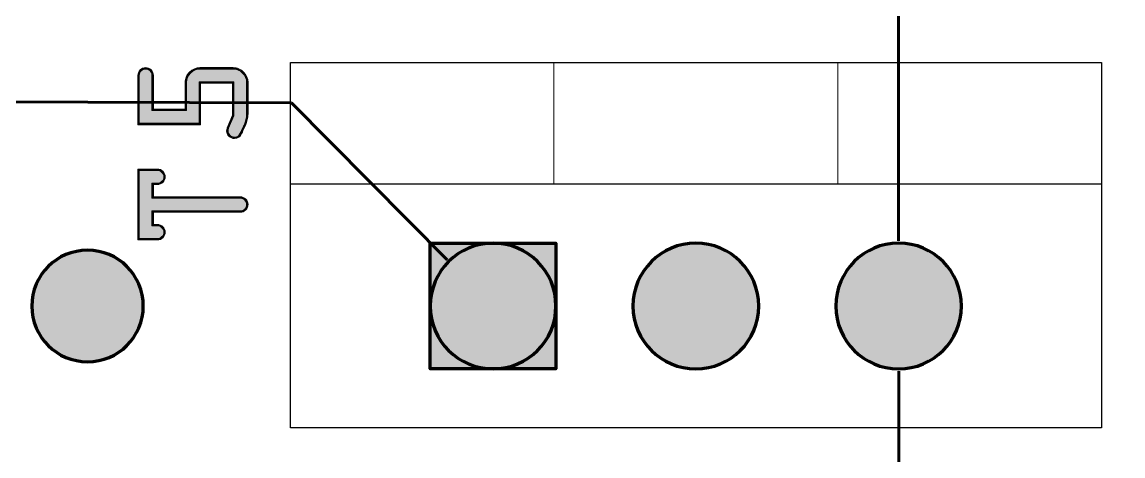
# Model space of a CAD drawing. Header units: inches. Extents: x 3.6 to 56.9, y 3.5 to 76.6.
# Drawn here: x 30.73 to 44.52, y 26.71 to 32.14 of the extents above; entities that cross this region are included whole.
import ezdxf

# ---------------------------------------------------------------- set-up
doc = ezdxf.new("R2010")
doc.units = ezdxf.units.IN
doc.header["$MEASUREMENT"] = 0
for name, color, linetype in [('board', 7, 'Continuous'), ('copper', 7, 'Continuous'), ('mask', 7, 'Continuous'), ('silk', 7, 'Continuous')]:
    doc.layers.add(name, color=color, linetype=linetype)

msp = doc.modelspace()

# ---------------------------------------------------------------- hatches: boundary and pattern name
at = {"layer": 'mask', "true_color": 0xffffff}
h = msp.add_hatch(color=7, dxfattribs=at)
edge = h.paths.add_edge_path()
edge.add_spline(control_points=[(30.855, 28.584), (30.855, 28.97), (31.168, 29.283), (31.554, 29.283), (31.939, 29.283), (32.252, 28.97), (32.252, 28.584), (32.252, 28.199), (31.939, 27.886), (31.554, 27.886), (31.168, 27.886), (30.855, 28.199), (30.855, 28.584)], knot_values=[0, 0, 0, 0, 1, 1, 1, 2, 2, 2, 3, 3, 3, 4, 4, 4, 4], degree=3, periodic=1)
h = msp.add_hatch(color=7, dxfattribs=at)
h.dxf.hatch_style = 2
h.paths.add_polyline_path([(35.846, 29.372), (37.421, 29.372), (37.421, 27.797), (35.846, 27.797)])
h = msp.add_hatch(color=7, dxfattribs=at)
edge = h.paths.add_edge_path()
edge.add_spline(control_points=[(37.421, 28.584), (37.421, 28.149), (37.069, 27.797), (36.634, 27.797), (36.199, 27.797), (35.846, 28.149), (35.846, 28.584), (35.846, 29.019), (36.199, 29.372), (36.634, 29.372), (37.069, 29.372), (37.421, 29.019), (37.421, 28.584)], knot_values=[0, 0, 0, 0, 1, 1, 1, 2, 2, 2, 3, 3, 3, 4, 4, 4, 4], degree=3, periodic=1)
h = msp.add_hatch(color=7, dxfattribs=at)
edge = h.paths.add_edge_path()
edge.add_spline(control_points=[(39.961, 28.584), (39.961, 28.149), (39.609, 27.797), (39.174, 27.797), (38.739, 27.797), (38.386, 28.149), (38.386, 28.584), (38.386, 29.019), (38.739, 29.372), (39.174, 29.372), (39.609, 29.372), (39.961, 29.019), (39.961, 28.584)], knot_values=[0, 0, 0, 0, 1, 1, 1, 2, 2, 2, 3, 3, 3, 4, 4, 4, 4], degree=3, periodic=1)
h = msp.add_hatch(color=7, dxfattribs=at)
edge = h.paths.add_edge_path()
edge.add_spline(control_points=[(42.501, 28.584), (42.501, 28.149), (42.149, 27.797), (41.714, 27.797), (41.279, 27.797), (40.926, 28.149), (40.926, 28.584), (40.926, 29.019), (41.279, 29.372), (41.714, 29.372), (42.149, 29.372), (42.501, 29.019), (42.501, 28.584)], knot_values=[0, 0, 0, 0, 1, 1, 1, 2, 2, 2, 3, 3, 3, 4, 4, 4, 4], degree=3, periodic=1)
at = {"layer": 'silk', "true_color": 0xffffff}
h = msp.add_hatch(color=7, dxfattribs=at)
h.dxf.hatch_style = 2
edge = h.paths.add_edge_path()
edge.add_spline(control_points=[(33.393, 30.7), (33.43, 30.7), (33.452, 30.714), (33.467, 30.747), (33.467, 30.747), (33.467, 30.747), (33.467, 30.747), (33.467, 30.747), (33.467, 30.747), (33.467, 30.747), (33.471, 30.757), (33.48, 30.776), (33.492, 30.801), (33.504, 30.827), (33.513, 30.847), (33.52, 30.862), (33.526, 30.877), (33.532, 30.896), (33.538, 30.919), (33.543, 30.942), (33.546, 30.965), (33.546, 30.988), (33.546, 30.988), (33.546, 31.384), (33.546, 31.384), (33.546, 31.429), (33.53, 31.467), (33.496, 31.501), (33.463, 31.535), (33.424, 31.552), (33.379, 31.552), (33.379, 31.552), (32.961, 31.552), (32.961, 31.552), (32.916, 31.552), (32.879, 31.535), (32.844, 31.501), (32.81, 31.467), (32.794, 31.429), (32.794, 31.384), (32.794, 31.384), (32.794, 31.04), (32.794, 31.04), (32.794, 31.04), (32.794, 31.031), (32.794, 31.031), (32.794, 31.031), (32.785, 31.031), (32.785, 31.031), (32.785, 31.031), (32.369, 31.031), (32.369, 31.031), (32.369, 31.031), (32.36, 31.031), (32.36, 31.031), (32.36, 31.031), (32.36, 31.04), (32.36, 31.04), (32.36, 31.04), (32.36, 31.471), (32.36, 31.471), (32.36, 31.494), (32.353, 31.512), (32.337, 31.528), (32.321, 31.544), (32.303, 31.552), (32.28, 31.552), (32.259, 31.552), (32.242, 31.544), (32.225, 31.528), (32.209, 31.512), (32.202, 31.494), (32.202, 31.471), (32.202, 31.471), (32.202, 30.864), (32.202, 30.864), (32.202, 30.864), (32.193, 30.864), (32.193, 30.864), (32.193, 30.864), (32.193, 30.873), (32.193, 30.873), (32.193, 30.873), (32.961, 30.873), (32.961, 30.873), (32.961, 30.873), (32.961, 30.864), (32.961, 30.864), (32.961, 30.864), (32.952, 30.864), (32.952, 30.864), (32.952, 30.864), (32.952, 31.384), (32.952, 31.384), (32.952, 31.384), (32.952, 31.393), (32.952, 31.393), (32.952, 31.393), (32.961, 31.393), (32.961, 31.393), (32.961, 31.393), (33.379, 31.393), (33.379, 31.393), (33.379, 31.393), (33.387, 31.393), (33.387, 31.393), (33.387, 31.393), (33.387, 31.384), (33.387, 31.384), (33.387, 31.384), (33.387, 30.97), (33.387, 30.97), (33.387, 30.97), (33.387, 30.969), (33.387, 30.969), (33.387, 30.969), (33.387, 30.967), (33.387, 30.967), (33.387, 30.967), (33.32, 30.81), (33.32, 30.81), (33.32, 30.81), (33.32, 30.809), (33.32, 30.809), (33.32, 30.809), (33.32, 30.809), (33.32, 30.809), (33.316, 30.801), (33.314, 30.791), (33.314, 30.778), (33.314, 30.756), (33.321, 30.738), (33.337, 30.722), (33.352, 30.707), (33.37, 30.7), (33.393, 30.7)], knot_values=[0, 0, 0, 0, 1, 1, 1, 2, 2, 2, 3, 3, 3, 4, 4, 4, 5, 5, 5, 6, 6, 6, 7, 7, 7, 8, 8, 8, 9, 9, 9, 10, 10, 10, 11, 11, 11, 12, 12, 12, 13, 13, 13, 14, 14, 14, 15, 15, 15, 16, 16, 16, 17, 17, 17, 18, 18, 18, 19, 19, 19, 20, 20, 20, 21, 21, 21, 22, 22, 22, 23, 23, 23, 24, 24, 24, 25, 25, 25, 26, 26, 26, 27, 27, 27, 28, 28, 28, 29, 29, 29, 30, 30, 30, 31, 31, 31, 32, 32, 32, 33, 33, 33, 34, 34, 34, 35, 35, 35, 36, 36, 36, 37, 37, 37, 38, 38, 38, 39, 39, 39, 40, 40, 40, 41, 41, 41, 42, 42, 42, 43, 43, 43, 44, 44, 44, 45, 45, 45, 45], degree=3, periodic=1)
edge = h.paths.add_edge_path()
edge.add_spline(control_points=[(33.393, 30.682), (33.366, 30.682), (33.342, 30.692), (33.324, 30.71), (33.306, 30.728), (33.296, 30.752), (33.296, 30.778), (33.296, 30.793), (33.299, 30.807), (33.304, 30.817), (33.304, 30.817), (33.312, 30.813), (33.312, 30.813), (33.312, 30.813), (33.304, 30.817), (33.304, 30.817), (33.304, 30.817), (33.37, 30.974), (33.37, 30.974), (33.37, 30.974), (33.379, 30.97), (33.379, 30.97), (33.379, 30.97), (33.37, 30.97), (33.37, 30.97), (33.37, 30.97), (33.37, 31.384), (33.37, 31.384), (33.37, 31.384), (33.379, 31.384), (33.379, 31.384), (33.379, 31.384), (33.379, 31.375), (33.379, 31.375), (33.379, 31.375), (32.961, 31.375), (32.961, 31.375), (32.961, 31.375), (32.961, 31.384), (32.961, 31.384), (32.961, 31.384), (32.97, 31.384), (32.97, 31.384), (32.97, 31.384), (32.97, 30.864), (32.97, 30.864), (32.97, 30.864), (32.97, 30.855), (32.97, 30.855), (32.97, 30.855), (32.961, 30.855), (32.961, 30.855), (32.961, 30.855), (32.193, 30.855), (32.193, 30.855), (32.193, 30.855), (32.184, 30.855), (32.184, 30.855), (32.184, 30.855), (32.184, 30.864), (32.184, 30.864), (32.184, 30.864), (32.184, 31.471), (32.184, 31.471), (32.184, 31.498), (32.194, 31.522), (32.213, 31.541), (32.231, 31.559), (32.255, 31.569), (32.28, 31.569), (32.306, 31.569), (32.331, 31.559), (32.349, 31.541), (32.368, 31.522), (32.378, 31.498), (32.378, 31.471), (32.378, 31.471), (32.378, 31.04), (32.378, 31.04), (32.378, 31.04), (32.369, 31.04), (32.369, 31.04), (32.369, 31.04), (32.369, 31.049), (32.369, 31.049), (32.369, 31.049), (32.785, 31.049), (32.785, 31.049), (32.785, 31.049), (32.785, 31.04), (32.785, 31.04), (32.785, 31.04), (32.776, 31.04), (32.776, 31.04), (32.776, 31.04), (32.776, 31.384), (32.776, 31.384), (32.776, 31.433), (32.795, 31.477), (32.832, 31.514), (32.869, 31.55), (32.913, 31.569), (32.961, 31.569), (32.961, 31.569), (33.379, 31.569), (33.379, 31.569), (33.428, 31.569), (33.473, 31.55), (33.509, 31.513), (33.545, 31.477), (33.564, 31.433), (33.564, 31.384), (33.564, 31.384), (33.564, 30.988), (33.564, 30.988), (33.564, 30.964), (33.561, 30.939), (33.555, 30.915), (33.549, 30.891), (33.543, 30.871), (33.536, 30.855), (33.53, 30.84), (33.52, 30.819), (33.508, 30.794), (33.496, 30.768), (33.487, 30.75), (33.483, 30.74), (33.483, 30.74), (33.475, 30.743), (33.475, 30.743), (33.475, 30.743), (33.483, 30.74), (33.483, 30.74), (33.466, 30.702), (33.435, 30.682), (33.393, 30.682)], knot_values=[0, 0, 0, 0, 1, 1, 1, 2, 2, 2, 3, 3, 3, 4, 4, 4, 5, 5, 5, 6, 6, 6, 7, 7, 7, 8, 8, 8, 9, 9, 9, 10, 10, 10, 11, 11, 11, 12, 12, 12, 13, 13, 13, 14, 14, 14, 15, 15, 15, 16, 16, 16, 17, 17, 17, 18, 18, 18, 19, 19, 19, 20, 20, 20, 21, 21, 21, 22, 22, 22, 23, 23, 23, 24, 24, 24, 25, 25, 25, 26, 26, 26, 27, 27, 27, 28, 28, 28, 29, 29, 29, 30, 30, 30, 31, 31, 31, 32, 32, 32, 33, 33, 33, 34, 34, 34, 35, 35, 35, 36, 36, 36, 37, 37, 37, 38, 38, 38, 39, 39, 39, 40, 40, 40, 41, 41, 41, 42, 42, 42, 43, 43, 43, 44, 44, 44, 45, 45, 45, 45], degree=3, periodic=1)
edge = h.paths.add_edge_path()
edge.add_spline(control_points=[(32.429, 29.43), (32.451, 29.43), (32.469, 29.437), (32.485, 29.453), (32.502, 29.468), (32.509, 29.486), (32.509, 29.508), (32.509, 29.531), (32.501, 29.549), (32.485, 29.565), (32.469, 29.581), (32.451, 29.588), (32.429, 29.588), (32.429, 29.588), (32.369, 29.588), (32.369, 29.588), (32.369, 29.588), (32.36, 29.588), (32.36, 29.588), (32.36, 29.588), (32.36, 29.597), (32.36, 29.597), (32.36, 29.597), (32.36, 29.767), (32.36, 29.767), (32.36, 29.767), (32.36, 29.775), (32.36, 29.775), (32.36, 29.775), (32.369, 29.775), (32.369, 29.775), (32.369, 29.775), (33.466, 29.775), (33.466, 29.775), (33.489, 29.775), (33.506, 29.783), (33.523, 29.799), (33.539, 29.815), (33.546, 29.833), (33.546, 29.856), (33.546, 29.877), (33.539, 29.894), (33.523, 29.911), (33.506, 29.927), (33.489, 29.934), (33.466, 29.934), (33.466, 29.934), (32.369, 29.934), (32.369, 29.934), (32.369, 29.934), (32.36, 29.934), (32.36, 29.934), (32.36, 29.934), (32.36, 29.943), (32.36, 29.943), (32.36, 29.943), (32.36, 30.114), (32.36, 30.114), (32.36, 30.114), (32.36, 30.123), (32.36, 30.123), (32.36, 30.123), (32.369, 30.123), (32.369, 30.123), (32.369, 30.123), (32.429, 30.123), (32.429, 30.123), (32.451, 30.123), (32.469, 30.13), (32.485, 30.146), (32.502, 30.161), (32.509, 30.179), (32.509, 30.201), (32.509, 30.224), (32.501, 30.242), (32.485, 30.258), (32.469, 30.274), (32.451, 30.282), (32.429, 30.282), (32.429, 30.282), (32.193, 30.282), (32.193, 30.282), (32.193, 30.282), (32.193, 30.291), (32.193, 30.291), (32.193, 30.291), (32.202, 30.291), (32.202, 30.291), (32.202, 30.291), (32.202, 29.421), (32.202, 29.421), (32.202, 29.421), (32.193, 29.421), (32.193, 29.421), (32.193, 29.421), (32.193, 29.43), (32.193, 29.43), (32.193, 29.43), (32.429, 29.43), (32.429, 29.43)], knot_values=[0, 0, 0, 0, 1, 1, 1, 2, 2, 2, 3, 3, 3, 4, 4, 4, 5, 5, 5, 6, 6, 6, 7, 7, 7, 8, 8, 8, 9, 9, 9, 10, 10, 10, 11, 11, 11, 12, 12, 12, 13, 13, 13, 14, 14, 14, 15, 15, 15, 16, 16, 16, 17, 17, 17, 18, 18, 18, 19, 19, 19, 20, 20, 20, 21, 21, 21, 22, 22, 22, 23, 23, 23, 24, 24, 24, 25, 25, 25, 26, 26, 26, 27, 27, 27, 28, 28, 28, 29, 29, 29, 30, 30, 30, 31, 31, 31, 32, 32, 32, 33, 33, 33, 33], degree=3, periodic=1)
edge = h.paths.add_edge_path()
edge.add_spline(control_points=[(32.429, 29.412), (32.429, 29.412), (32.193, 29.412), (32.193, 29.412), (32.193, 29.412), (32.184, 29.412), (32.184, 29.412), (32.184, 29.412), (32.184, 29.421), (32.184, 29.421), (32.184, 29.421), (32.184, 30.291), (32.184, 30.291), (32.184, 30.291), (32.184, 30.299), (32.184, 30.299), (32.184, 30.299), (32.193, 30.299), (32.193, 30.299), (32.193, 30.299), (32.429, 30.299), (32.429, 30.299), (32.455, 30.299), (32.479, 30.289), (32.498, 30.271), (32.516, 30.252), (32.526, 30.228), (32.526, 30.201), (32.526, 30.175), (32.516, 30.151), (32.498, 30.133), (32.479, 30.115), (32.455, 30.105), (32.429, 30.105), (32.429, 30.105), (32.369, 30.105), (32.369, 30.105), (32.369, 30.105), (32.369, 30.114), (32.369, 30.114), (32.369, 30.114), (32.378, 30.114), (32.378, 30.114), (32.378, 30.114), (32.378, 29.943), (32.378, 29.943), (32.378, 29.943), (32.369, 29.943), (32.369, 29.943), (32.369, 29.943), (32.369, 29.952), (32.369, 29.952), (32.369, 29.952), (33.466, 29.952), (33.466, 29.952), (33.492, 29.952), (33.516, 29.942), (33.535, 29.923), (33.554, 29.904), (33.564, 29.881), (33.564, 29.856), (33.564, 29.83), (33.554, 29.805), (33.535, 29.787), (33.516, 29.768), (33.492, 29.758), (33.466, 29.758), (33.466, 29.758), (32.369, 29.758), (32.369, 29.758), (32.369, 29.758), (32.369, 29.767), (32.369, 29.767), (32.369, 29.767), (32.378, 29.767), (32.378, 29.767), (32.378, 29.767), (32.378, 29.597), (32.378, 29.597), (32.378, 29.597), (32.369, 29.597), (32.369, 29.597), (32.369, 29.597), (32.369, 29.606), (32.369, 29.606), (32.369, 29.606), (32.429, 29.606), (32.429, 29.606), (32.455, 29.606), (32.479, 29.596), (32.498, 29.577), (32.516, 29.559), (32.526, 29.534), (32.526, 29.508), (32.526, 29.482), (32.516, 29.458), (32.498, 29.44), (32.479, 29.422), (32.455, 29.412), (32.429, 29.412)], knot_values=[0, 0, 0, 0, 1, 1, 1, 2, 2, 2, 3, 3, 3, 4, 4, 4, 5, 5, 5, 6, 6, 6, 7, 7, 7, 8, 8, 8, 9, 9, 9, 10, 10, 10, 11, 11, 11, 12, 12, 12, 13, 13, 13, 14, 14, 14, 15, 15, 15, 16, 16, 16, 17, 17, 17, 18, 18, 18, 19, 19, 19, 20, 20, 20, 21, 21, 21, 22, 22, 22, 23, 23, 23, 24, 24, 24, 25, 25, 25, 26, 26, 26, 27, 27, 27, 28, 28, 28, 29, 29, 29, 30, 30, 30, 31, 31, 31, 32, 32, 32, 33, 33, 33, 33], degree=3, periodic=1)
h = msp.add_hatch(color=7, dxfattribs=at)
h.dxf.hatch_style = 2
edge = h.paths.add_edge_path()
edge.add_spline(control_points=[(33.393, 30.691), (33.368, 30.691), (33.347, 30.699), (33.331, 30.716), (33.314, 30.733), (33.305, 30.754), (33.305, 30.778), (33.305, 30.792), (33.308, 30.804), (33.312, 30.813), (33.312, 30.813), (33.379, 30.97), (33.379, 30.97), (33.379, 30.97), (33.379, 31.384), (33.379, 31.384), (33.379, 31.384), (32.961, 31.384), (32.961, 31.384), (32.961, 31.384), (32.961, 30.864), (32.961, 30.864), (32.961, 30.864), (32.193, 30.864), (32.193, 30.864), (32.193, 30.864), (32.193, 31.471), (32.193, 31.471), (32.193, 31.496), (32.202, 31.517), (32.219, 31.534), (32.237, 31.552), (32.257, 31.561), (32.28, 31.561), (32.305, 31.561), (32.326, 31.552), (32.343, 31.534), (32.36, 31.517), (32.369, 31.496), (32.369, 31.471), (32.369, 31.471), (32.369, 31.04), (32.369, 31.04), (32.369, 31.04), (32.785, 31.04), (32.785, 31.04), (32.785, 31.04), (32.785, 31.384), (32.785, 31.384), (32.785, 31.431), (32.803, 31.472), (32.838, 31.507), (32.874, 31.543), (32.915, 31.561), (32.961, 31.561), (32.961, 31.561), (33.379, 31.561), (33.379, 31.561), (33.426, 31.561), (33.468, 31.543), (33.503, 31.507), (33.537, 31.472), (33.555, 31.431), (33.555, 31.384), (33.555, 31.384), (33.555, 30.988), (33.555, 30.988), (33.555, 30.964), (33.552, 30.941), (33.546, 30.917), (33.54, 30.893), (33.534, 30.874), (33.528, 30.859), (33.521, 30.843), (33.512, 30.823), (33.5, 30.797), (33.488, 30.772), (33.479, 30.754), (33.475, 30.743), (33.459, 30.708), (33.432, 30.691), (33.393, 30.691)], knot_values=[0, 0, 0, 0, 1, 1, 1, 2, 2, 2, 3, 3, 3, 4, 4, 4, 5, 5, 5, 6, 6, 6, 7, 7, 7, 8, 8, 8, 9, 9, 9, 10, 10, 10, 11, 11, 11, 12, 12, 12, 13, 13, 13, 14, 14, 14, 15, 15, 15, 16, 16, 16, 17, 17, 17, 18, 18, 18, 19, 19, 19, 20, 20, 20, 21, 21, 21, 22, 22, 22, 23, 23, 23, 24, 24, 24, 25, 25, 25, 26, 26, 26, 27, 27, 27, 27], degree=3, periodic=1)
edge = h.paths.add_edge_path()
edge.add_spline(control_points=[(32.429, 29.421), (32.429, 29.421), (32.193, 29.421), (32.193, 29.421), (32.193, 29.421), (32.193, 30.291), (32.193, 30.291), (32.193, 30.291), (32.429, 30.291), (32.429, 30.291), (32.453, 30.291), (32.474, 30.282), (32.491, 30.264), (32.509, 30.247), (32.518, 30.226), (32.518, 30.201), (32.518, 30.177), (32.509, 30.156), (32.491, 30.139), (32.474, 30.123), (32.453, 30.114), (32.429, 30.114), (32.429, 30.114), (32.369, 30.114), (32.369, 30.114), (32.369, 30.114), (32.369, 29.943), (32.369, 29.943), (32.369, 29.943), (33.466, 29.943), (33.466, 29.943), (33.49, 29.943), (33.511, 29.934), (33.529, 29.917), (33.546, 29.899), (33.555, 29.879), (33.555, 29.856), (33.555, 29.831), (33.546, 29.81), (33.529, 29.793), (33.511, 29.775), (33.49, 29.767), (33.466, 29.767), (33.466, 29.767), (32.369, 29.767), (32.369, 29.767), (32.369, 29.767), (32.369, 29.597), (32.369, 29.597), (32.369, 29.597), (32.429, 29.597), (32.429, 29.597), (32.453, 29.597), (32.474, 29.589), (32.491, 29.571), (32.509, 29.554), (32.518, 29.533), (32.518, 29.508), (32.518, 29.484), (32.509, 29.463), (32.491, 29.446), (32.474, 29.429), (32.453, 29.421), (32.429, 29.421)], knot_values=[0, 0, 0, 0, 1, 1, 1, 2, 2, 2, 3, 3, 3, 4, 4, 4, 5, 5, 5, 6, 6, 6, 7, 7, 7, 8, 8, 8, 9, 9, 9, 10, 10, 10, 11, 11, 11, 12, 12, 12, 13, 13, 13, 14, 14, 14, 15, 15, 15, 16, 16, 16, 17, 17, 17, 18, 18, 18, 19, 19, 19, 20, 20, 20, 21, 21, 21, 21], degree=3, periodic=1)

# ---------------------------------------------------------------- linework, layer by layer
at = {"layer": 'board', "color": 7, "lineweight": 20, "true_color": 0xffffff}
msp.add_open_spline([(56.852, 12.165), (56.852, 12.165), (55.334, 10.643), (55.334, 10.643), (55.334, 10.643), (43.947, 10.643), (43.947, 10.643), (43.947, 10.643), (41.417, 8.109), (41.417, 8.109), (41.417, 8.109), (8.776, 8.109), (8.776, 8.109), (8.776, 8.109), (6.246, 10.643), (6.246, 10.643), (6.246, 10.643), (4.711, 10.643), (4.711, 10.643), (4.219, 10.587), (3.773, 10.94), (3.715, 11.431), (3.707, 11.498), (3.707, 11.571), (3.715, 11.64), (3.715, 11.64), (3.715, 75.509), (3.715, 75.509), (3.657, 76.002), (4.01, 76.448), (4.501, 76.506), (4.571, 76.514), (4.641, 76.514), (4.711, 76.506), (4.711, 76.506), (55.856, 76.506), (55.856, 76.506), (56.349, 76.564), (56.795, 76.21), (56.852, 75.718), (56.86, 75.648), (56.86, 75.578), (56.852, 75.509), (56.852, 75.509), (56.852, 12.165), (56.852, 12.165)], degree=3, knots=[0, 0, 0, 0, 1, 1, 1, 2, 2, 2, 3, 3, 3, 4, 4, 4, 5, 5, 5, 6, 6, 6, 7, 7, 7, 8, 8, 8, 9, 9, 9, 10, 10, 10, 11, 11, 11, 12, 12, 12, 13, 13, 13, 14, 14, 14, 15, 15, 15, 15], dxfattribs=at)
at = {"layer": 'copper', "color": 7, "lineweight": 60, "true_color": 0xffffff}
for points in [[(41.714, 32.849), (41.714, 29.4)], [(34.107, 31.13), (30.276, 31.14)], [(36.059, 29.163), (34.107, 31.13)], [(41.715, 27.769), (41.721, 24.322)]]:
    msp.add_lwpolyline(points, dxfattribs=at)
at = {"layer": 'copper', "color": 7, "lineweight": 50, "true_color": 0xffffff}
msp.add_lwpolyline([(35.846, 29.372), (37.421, 29.372), (37.421, 27.797), (35.846, 27.797), (35.846, 29.372)], dxfattribs=at)
for points in [[(30.855, 28.584), (30.855, 28.97), (31.168, 29.283), (31.554, 29.283), (31.939, 29.283), (32.252, 28.97), (32.252, 28.584), (32.252, 28.199), (31.939, 27.886), (31.554, 27.886), (31.168, 27.886), (30.855, 28.199), (30.855, 28.584)], [(37.421, 28.584), (37.421, 28.149), (37.069, 27.797), (36.634, 27.797), (36.199, 27.797), (35.846, 28.149), (35.846, 28.584), (35.846, 29.019), (36.199, 29.372), (36.634, 29.372), (37.069, 29.372), (37.421, 29.019), (37.421, 28.584)], [(39.961, 28.584), (39.961, 28.149), (39.609, 27.797), (39.174, 27.797), (38.739, 27.797), (38.386, 28.149), (38.386, 28.584), (38.386, 29.019), (38.739, 29.372), (39.174, 29.372), (39.609, 29.372), (39.961, 29.019), (39.961, 28.584)], [(42.501, 28.584), (42.501, 28.149), (42.149, 27.797), (41.714, 27.797), (41.279, 27.797), (40.926, 28.149), (40.926, 28.584), (40.926, 29.019), (41.279, 29.372), (41.714, 29.372), (42.149, 29.372), (42.501, 29.019), (42.501, 28.584)]]:
    msp.add_open_spline(points, degree=3, knots=[0, 0, 0, 0, 1, 1, 1, 2, 2, 2, 3, 3, 3, 4, 4, 4, 4], dxfattribs=at)
at = {"layer": 'mask', "lineweight": 0}
msp.add_lwpolyline([(35.846, 29.372), (37.421, 29.372), (37.421, 27.797), (35.846, 27.797), (35.846, 29.372)], dxfattribs=at)
at = {"layer": 'mask', "color": 7, "lineweight": 80, "true_color": 0xffffff}
msp.add_lwpolyline([(35.846, 29.372), (37.421, 29.372), (37.421, 27.797), (35.846, 27.797), (35.846, 29.372)], dxfattribs=at)
at = {"layer": 'mask', "lineweight": 0}
for points in [[(30.855, 28.584), (30.855, 28.97), (31.168, 29.283), (31.554, 29.283), (31.939, 29.283), (32.252, 28.97), (32.252, 28.584), (32.252, 28.199), (31.939, 27.886), (31.554, 27.886), (31.168, 27.886), (30.855, 28.199), (30.855, 28.584)], [(37.421, 28.584), (37.421, 28.149), (37.069, 27.797), (36.634, 27.797), (36.199, 27.797), (35.846, 28.149), (35.846, 28.584), (35.846, 29.019), (36.199, 29.372), (36.634, 29.372), (37.069, 29.372), (37.421, 29.019), (37.421, 28.584)], [(39.961, 28.584), (39.961, 28.149), (39.609, 27.797), (39.174, 27.797), (38.739, 27.797), (38.386, 28.149), (38.386, 28.584), (38.386, 29.019), (38.739, 29.372), (39.174, 29.372), (39.609, 29.372), (39.961, 29.019), (39.961, 28.584)], [(42.501, 28.584), (42.501, 28.149), (42.149, 27.797), (41.714, 27.797), (41.279, 27.797), (40.926, 28.149), (40.926, 28.584), (40.926, 29.019), (41.279, 29.372), (41.714, 29.372), (42.149, 29.372), (42.501, 29.019), (42.501, 28.584)]]:
    msp.add_open_spline(points, degree=3, knots=[0, 0, 0, 0, 1, 1, 1, 2, 2, 2, 3, 3, 3, 4, 4, 4, 4], dxfattribs=at)
at = {"layer": 'mask', "color": 7, "lineweight": 80, "true_color": 0xffffff}
for points in [[(30.855, 28.584), (30.855, 28.97), (31.168, 29.283), (31.554, 29.283), (31.939, 29.283), (32.252, 28.97), (32.252, 28.584), (32.252, 28.199), (31.939, 27.886), (31.554, 27.886), (31.168, 27.886), (30.855, 28.199), (30.855, 28.584)], [(37.421, 28.584), (37.421, 28.149), (37.069, 27.797), (36.634, 27.797), (36.199, 27.797), (35.846, 28.149), (35.846, 28.584), (35.846, 29.019), (36.199, 29.372), (36.634, 29.372), (37.069, 29.372), (37.421, 29.019), (37.421, 28.584)], [(39.961, 28.584), (39.961, 28.149), (39.609, 27.797), (39.174, 27.797), (38.739, 27.797), (38.386, 28.149), (38.386, 28.584), (38.386, 29.019), (38.739, 29.372), (39.174, 29.372), (39.609, 29.372), (39.961, 29.019), (39.961, 28.584)], [(42.501, 28.584), (42.501, 28.149), (42.149, 27.797), (41.714, 27.797), (41.279, 27.797), (40.926, 28.149), (40.926, 28.584), (40.926, 29.019), (41.279, 29.372), (41.714, 29.372), (42.149, 29.372), (42.501, 29.019), (42.501, 28.584)]]:
    msp.add_open_spline(points, degree=3, knots=[0, 0, 0, 0, 1, 1, 1, 2, 2, 2, 3, 3, 3, 4, 4, 4, 4], dxfattribs=at)
at = {"layer": 'silk', "color": 7, "lineweight": 25, "true_color": 0xffffff}
for points in [[(34.094, 31.632), (44.254, 31.632)], [(34.094, 27.06), (34.094, 31.632)], [(34.094, 31.632), (44.254, 31.632)], [(34.094, 30.108), (34.094, 31.632)], [(44.254, 31.632), (44.254, 27.06)], [(44.254, 31.632), (44.254, 30.108)], [(44.254, 30.108), (34.094, 30.108)], [(44.254, 27.06), (34.094, 27.06)]]:
    msp.add_lwpolyline(points, dxfattribs=at)
at = {"layer": 'silk', "color": 7, "lineweight": 13, "true_color": 0xffffff}
for points in [[(37.396, 31.632), (37.396, 30.108)], [(40.952, 31.632), (40.952, 30.108)]]:
    msp.add_lwpolyline(points, dxfattribs=at)
at = {"layer": 'silk', "lineweight": 0}
msp.add_lwpolyline([(35.846, 29.372), (37.421, 29.372), (37.421, 27.797), (35.846, 27.797), (35.846, 29.372)], dxfattribs=at)
at = {"layer": 'silk', "color": 18, "lineweight": 80, "true_color": 0x000000}
msp.add_lwpolyline([(35.846, 29.372), (37.421, 29.372), (37.421, 27.797), (35.846, 27.797), (35.846, 29.372)], dxfattribs=at)
at = {"layer": 'silk', "lineweight": 0}
for points, knots in [([(33.393, 30.682), (33.366, 30.682), (33.342, 30.692), (33.324, 30.71), (33.306, 30.728), (33.296, 30.752), (33.296, 30.778), (33.296, 30.793), (33.299, 30.807), (33.304, 30.817), (33.304, 30.817), (33.312, 30.813), (33.312, 30.813), (33.312, 30.813), (33.304, 30.817), (33.304, 30.817), (33.304, 30.817), (33.37, 30.974), (33.37, 30.974), (33.37, 30.974), (33.379, 30.97), (33.379, 30.97), (33.379, 30.97), (33.37, 30.97), (33.37, 30.97), (33.37, 30.97), (33.37, 31.384), (33.37, 31.384), (33.37, 31.384), (33.379, 31.384), (33.379, 31.384), (33.379, 31.384), (33.379, 31.375), (33.379, 31.375), (33.379, 31.375), (32.961, 31.375), (32.961, 31.375), (32.961, 31.375), (32.961, 31.384), (32.961, 31.384), (32.961, 31.384), (32.97, 31.384), (32.97, 31.384), (32.97, 31.384), (32.97, 30.864), (32.97, 30.864), (32.97, 30.864), (32.97, 30.855), (32.97, 30.855), (32.97, 30.855), (32.961, 30.855), (32.961, 30.855), (32.961, 30.855), (32.193, 30.855), (32.193, 30.855), (32.193, 30.855), (32.184, 30.855), (32.184, 30.855), (32.184, 30.855), (32.184, 30.864), (32.184, 30.864), (32.184, 30.864), (32.184, 31.471), (32.184, 31.471), (32.184, 31.498), (32.194, 31.522), (32.213, 31.541), (32.231, 31.559), (32.255, 31.569), (32.28, 31.569), (32.306, 31.569), (32.331, 31.559), (32.349, 31.541), (32.368, 31.522), (32.378, 31.498), (32.378, 31.471), (32.378, 31.471), (32.378, 31.04), (32.378, 31.04), (32.378, 31.04), (32.369, 31.04), (32.369, 31.04), (32.369, 31.04), (32.369, 31.049), (32.369, 31.049), (32.369, 31.049), (32.785, 31.049), (32.785, 31.049), (32.785, 31.049), (32.785, 31.04), (32.785, 31.04), (32.785, 31.04), (32.776, 31.04), (32.776, 31.04), (32.776, 31.04), (32.776, 31.384), (32.776, 31.384), (32.776, 31.433), (32.795, 31.477), (32.832, 31.514), (32.869, 31.55), (32.913, 31.569), (32.961, 31.569), (32.961, 31.569), (33.379, 31.569), (33.379, 31.569), (33.428, 31.569), (33.473, 31.55), (33.509, 31.513), (33.545, 31.477), (33.564, 31.433), (33.564, 31.384), (33.564, 31.384), (33.564, 30.988), (33.564, 30.988), (33.564, 30.964), (33.561, 30.939), (33.555, 30.915), (33.549, 30.891), (33.543, 30.871), (33.536, 30.855), (33.53, 30.84), (33.52, 30.819), (33.508, 30.794), (33.496, 30.768), (33.487, 30.75), (33.483, 30.74), (33.483, 30.74), (33.475, 30.743), (33.475, 30.743), (33.475, 30.743), (33.483, 30.74), (33.483, 30.74), (33.466, 30.702), (33.435, 30.682), (33.393, 30.682)], [0, 0, 0, 0, 1, 1, 1, 2, 2, 2, 3, 3, 3, 4, 4, 4, 5, 5, 5, 6, 6, 6, 7, 7, 7, 8, 8, 8, 9, 9, 9, 10, 10, 10, 11, 11, 11, 12, 12, 12, 13, 13, 13, 14, 14, 14, 15, 15, 15, 16, 16, 16, 17, 17, 17, 18, 18, 18, 19, 19, 19, 20, 20, 20, 21, 21, 21, 22, 22, 22, 23, 23, 23, 24, 24, 24, 25, 25, 25, 26, 26, 26, 27, 27, 27, 28, 28, 28, 29, 29, 29, 30, 30, 30, 31, 31, 31, 32, 32, 32, 33, 33, 33, 34, 34, 34, 35, 35, 35, 36, 36, 36, 37, 37, 37, 38, 38, 38, 39, 39, 39, 40, 40, 40, 41, 41, 41, 42, 42, 42, 43, 43, 43, 44, 44, 44, 45, 45, 45, 45]), ([(33.393, 30.691), (33.368, 30.691), (33.347, 30.699), (33.331, 30.716), (33.314, 30.733), (33.305, 30.754), (33.305, 30.778), (33.305, 30.792), (33.308, 30.804), (33.312, 30.813), (33.312, 30.813), (33.379, 30.97), (33.379, 30.97), (33.379, 30.97), (33.379, 31.384), (33.379, 31.384), (33.379, 31.384), (32.961, 31.384), (32.961, 31.384), (32.961, 31.384), (32.961, 30.864), (32.961, 30.864), (32.961, 30.864), (32.193, 30.864), (32.193, 30.864), (32.193, 30.864), (32.193, 31.471), (32.193, 31.471), (32.193, 31.496), (32.202, 31.517), (32.219, 31.534), (32.237, 31.552), (32.257, 31.561), (32.28, 31.561), (32.305, 31.561), (32.326, 31.552), (32.343, 31.534), (32.36, 31.517), (32.369, 31.496), (32.369, 31.471), (32.369, 31.471), (32.369, 31.04), (32.369, 31.04), (32.369, 31.04), (32.785, 31.04), (32.785, 31.04), (32.785, 31.04), (32.785, 31.384), (32.785, 31.384), (32.785, 31.431), (32.803, 31.472), (32.838, 31.507), (32.874, 31.543), (32.915, 31.561), (32.961, 31.561), (32.961, 31.561), (33.379, 31.561), (33.379, 31.561), (33.426, 31.561), (33.468, 31.543), (33.503, 31.507), (33.537, 31.472), (33.555, 31.431), (33.555, 31.384), (33.555, 31.384), (33.555, 30.988), (33.555, 30.988), (33.555, 30.964), (33.552, 30.941), (33.546, 30.917), (33.54, 30.893), (33.534, 30.874), (33.528, 30.859), (33.521, 30.843), (33.512, 30.823), (33.5, 30.797), (33.488, 30.772), (33.479, 30.754), (33.475, 30.743), (33.459, 30.708), (33.432, 30.691), (33.393, 30.691)], [0, 0, 0, 0, 1, 1, 1, 2, 2, 2, 3, 3, 3, 4, 4, 4, 5, 5, 5, 6, 6, 6, 7, 7, 7, 8, 8, 8, 9, 9, 9, 10, 10, 10, 11, 11, 11, 12, 12, 12, 13, 13, 13, 14, 14, 14, 15, 15, 15, 16, 16, 16, 17, 17, 17, 18, 18, 18, 19, 19, 19, 20, 20, 20, 21, 21, 21, 22, 22, 22, 23, 23, 23, 24, 24, 24, 25, 25, 25, 26, 26, 26, 27, 27, 27, 27]), ([(33.393, 30.7), (33.43, 30.7), (33.452, 30.714), (33.467, 30.747), (33.467, 30.747), (33.467, 30.747), (33.467, 30.747), (33.467, 30.747), (33.467, 30.747), (33.467, 30.747), (33.471, 30.757), (33.48, 30.776), (33.492, 30.801), (33.504, 30.827), (33.513, 30.847), (33.52, 30.862), (33.526, 30.877), (33.532, 30.896), (33.538, 30.919), (33.543, 30.942), (33.546, 30.965), (33.546, 30.988), (33.546, 30.988), (33.546, 31.384), (33.546, 31.384), (33.546, 31.429), (33.53, 31.467), (33.496, 31.501), (33.463, 31.535), (33.424, 31.552), (33.379, 31.552), (33.379, 31.552), (32.961, 31.552), (32.961, 31.552), (32.916, 31.552), (32.879, 31.535), (32.844, 31.501), (32.81, 31.467), (32.794, 31.429), (32.794, 31.384), (32.794, 31.384), (32.794, 31.04), (32.794, 31.04), (32.794, 31.04), (32.794, 31.031), (32.794, 31.031), (32.794, 31.031), (32.785, 31.031), (32.785, 31.031), (32.785, 31.031), (32.369, 31.031), (32.369, 31.031), (32.369, 31.031), (32.36, 31.031), (32.36, 31.031), (32.36, 31.031), (32.36, 31.04), (32.36, 31.04), (32.36, 31.04), (32.36, 31.471), (32.36, 31.471), (32.36, 31.494), (32.353, 31.512), (32.337, 31.528), (32.321, 31.544), (32.303, 31.552), (32.28, 31.552), (32.259, 31.552), (32.242, 31.544), (32.225, 31.528), (32.209, 31.512), (32.202, 31.494), (32.202, 31.471), (32.202, 31.471), (32.202, 30.864), (32.202, 30.864), (32.202, 30.864), (32.193, 30.864), (32.193, 30.864), (32.193, 30.864), (32.193, 30.873), (32.193, 30.873), (32.193, 30.873), (32.961, 30.873), (32.961, 30.873), (32.961, 30.873), (32.961, 30.864), (32.961, 30.864), (32.961, 30.864), (32.952, 30.864), (32.952, 30.864), (32.952, 30.864), (32.952, 31.384), (32.952, 31.384), (32.952, 31.384), (32.952, 31.393), (32.952, 31.393), (32.952, 31.393), (32.961, 31.393), (32.961, 31.393), (32.961, 31.393), (33.379, 31.393), (33.379, 31.393), (33.379, 31.393), (33.387, 31.393), (33.387, 31.393), (33.387, 31.393), (33.387, 31.384), (33.387, 31.384), (33.387, 31.384), (33.387, 30.97), (33.387, 30.97), (33.387, 30.97), (33.387, 30.969), (33.387, 30.969), (33.387, 30.969), (33.387, 30.967), (33.387, 30.967), (33.387, 30.967), (33.32, 30.81), (33.32, 30.81), (33.32, 30.81), (33.32, 30.809), (33.32, 30.809), (33.32, 30.809), (33.32, 30.809), (33.32, 30.809), (33.316, 30.801), (33.314, 30.791), (33.314, 30.778), (33.314, 30.756), (33.321, 30.738), (33.337, 30.722), (33.352, 30.707), (33.37, 30.7), (33.393, 30.7)], [0, 0, 0, 0, 1, 1, 1, 2, 2, 2, 3, 3, 3, 4, 4, 4, 5, 5, 5, 6, 6, 6, 7, 7, 7, 8, 8, 8, 9, 9, 9, 10, 10, 10, 11, 11, 11, 12, 12, 12, 13, 13, 13, 14, 14, 14, 15, 15, 15, 16, 16, 16, 17, 17, 17, 18, 18, 18, 19, 19, 19, 20, 20, 20, 21, 21, 21, 22, 22, 22, 23, 23, 23, 24, 24, 24, 25, 25, 25, 26, 26, 26, 27, 27, 27, 28, 28, 28, 29, 29, 29, 30, 30, 30, 31, 31, 31, 32, 32, 32, 33, 33, 33, 34, 34, 34, 35, 35, 35, 36, 36, 36, 37, 37, 37, 38, 38, 38, 39, 39, 39, 40, 40, 40, 41, 41, 41, 42, 42, 42, 43, 43, 43, 44, 44, 44, 45, 45, 45, 45]), ([(32.429, 29.412), (32.429, 29.412), (32.193, 29.412), (32.193, 29.412), (32.193, 29.412), (32.184, 29.412), (32.184, 29.412), (32.184, 29.412), (32.184, 29.421), (32.184, 29.421), (32.184, 29.421), (32.184, 30.291), (32.184, 30.291), (32.184, 30.291), (32.184, 30.299), (32.184, 30.299), (32.184, 30.299), (32.193, 30.299), (32.193, 30.299), (32.193, 30.299), (32.429, 30.299), (32.429, 30.299), (32.455, 30.299), (32.479, 30.289), (32.498, 30.271), (32.516, 30.252), (32.526, 30.228), (32.526, 30.201), (32.526, 30.175), (32.516, 30.151), (32.498, 30.133), (32.479, 30.115), (32.455, 30.105), (32.429, 30.105), (32.429, 30.105), (32.369, 30.105), (32.369, 30.105), (32.369, 30.105), (32.369, 30.114), (32.369, 30.114), (32.369, 30.114), (32.378, 30.114), (32.378, 30.114), (32.378, 30.114), (32.378, 29.943), (32.378, 29.943), (32.378, 29.943), (32.369, 29.943), (32.369, 29.943), (32.369, 29.943), (32.369, 29.952), (32.369, 29.952), (32.369, 29.952), (33.466, 29.952), (33.466, 29.952), (33.492, 29.952), (33.516, 29.942), (33.535, 29.923), (33.554, 29.904), (33.564, 29.881), (33.564, 29.856), (33.564, 29.83), (33.554, 29.805), (33.535, 29.787), (33.516, 29.768), (33.492, 29.758), (33.466, 29.758), (33.466, 29.758), (32.369, 29.758), (32.369, 29.758), (32.369, 29.758), (32.369, 29.767), (32.369, 29.767), (32.369, 29.767), (32.378, 29.767), (32.378, 29.767), (32.378, 29.767), (32.378, 29.597), (32.378, 29.597), (32.378, 29.597), (32.369, 29.597), (32.369, 29.597), (32.369, 29.597), (32.369, 29.606), (32.369, 29.606), (32.369, 29.606), (32.429, 29.606), (32.429, 29.606), (32.455, 29.606), (32.479, 29.596), (32.498, 29.577), (32.516, 29.559), (32.526, 29.534), (32.526, 29.508), (32.526, 29.482), (32.516, 29.458), (32.498, 29.44), (32.479, 29.422), (32.455, 29.412), (32.429, 29.412)], [0, 0, 0, 0, 1, 1, 1, 2, 2, 2, 3, 3, 3, 4, 4, 4, 5, 5, 5, 6, 6, 6, 7, 7, 7, 8, 8, 8, 9, 9, 9, 10, 10, 10, 11, 11, 11, 12, 12, 12, 13, 13, 13, 14, 14, 14, 15, 15, 15, 16, 16, 16, 17, 17, 17, 18, 18, 18, 19, 19, 19, 20, 20, 20, 21, 21, 21, 22, 22, 22, 23, 23, 23, 24, 24, 24, 25, 25, 25, 26, 26, 26, 27, 27, 27, 28, 28, 28, 29, 29, 29, 30, 30, 30, 31, 31, 31, 32, 32, 32, 33, 33, 33, 33]), ([(32.429, 29.421), (32.429, 29.421), (32.193, 29.421), (32.193, 29.421), (32.193, 29.421), (32.193, 30.291), (32.193, 30.291), (32.193, 30.291), (32.429, 30.291), (32.429, 30.291), (32.453, 30.291), (32.474, 30.282), (32.491, 30.264), (32.509, 30.247), (32.518, 30.226), (32.518, 30.201), (32.518, 30.177), (32.509, 30.156), (32.491, 30.139), (32.474, 30.123), (32.453, 30.114), (32.429, 30.114), (32.429, 30.114), (32.369, 30.114), (32.369, 30.114), (32.369, 30.114), (32.369, 29.943), (32.369, 29.943), (32.369, 29.943), (33.466, 29.943), (33.466, 29.943), (33.49, 29.943), (33.511, 29.934), (33.529, 29.917), (33.546, 29.899), (33.555, 29.879), (33.555, 29.856), (33.555, 29.831), (33.546, 29.81), (33.529, 29.793), (33.511, 29.775), (33.49, 29.767), (33.466, 29.767), (33.466, 29.767), (32.369, 29.767), (32.369, 29.767), (32.369, 29.767), (32.369, 29.597), (32.369, 29.597), (32.369, 29.597), (32.429, 29.597), (32.429, 29.597), (32.453, 29.597), (32.474, 29.589), (32.491, 29.571), (32.509, 29.554), (32.518, 29.533), (32.518, 29.508), (32.518, 29.484), (32.509, 29.463), (32.491, 29.446), (32.474, 29.429), (32.453, 29.421), (32.429, 29.421)], [0, 0, 0, 0, 1, 1, 1, 2, 2, 2, 3, 3, 3, 4, 4, 4, 5, 5, 5, 6, 6, 6, 7, 7, 7, 8, 8, 8, 9, 9, 9, 10, 10, 10, 11, 11, 11, 12, 12, 12, 13, 13, 13, 14, 14, 14, 15, 15, 15, 16, 16, 16, 17, 17, 17, 18, 18, 18, 19, 19, 19, 20, 20, 20, 21, 21, 21, 21]), ([(32.429, 29.43), (32.451, 29.43), (32.469, 29.437), (32.485, 29.453), (32.502, 29.468), (32.509, 29.486), (32.509, 29.508), (32.509, 29.531), (32.501, 29.549), (32.485, 29.565), (32.469, 29.581), (32.451, 29.588), (32.429, 29.588), (32.429, 29.588), (32.369, 29.588), (32.369, 29.588), (32.369, 29.588), (32.36, 29.588), (32.36, 29.588), (32.36, 29.588), (32.36, 29.597), (32.36, 29.597), (32.36, 29.597), (32.36, 29.767), (32.36, 29.767), (32.36, 29.767), (32.36, 29.775), (32.36, 29.775), (32.36, 29.775), (32.369, 29.775), (32.369, 29.775), (32.369, 29.775), (33.466, 29.775), (33.466, 29.775), (33.489, 29.775), (33.506, 29.783), (33.523, 29.799), (33.539, 29.815), (33.546, 29.833), (33.546, 29.856), (33.546, 29.877), (33.539, 29.894), (33.523, 29.911), (33.506, 29.927), (33.489, 29.934), (33.466, 29.934), (33.466, 29.934), (32.369, 29.934), (32.369, 29.934), (32.369, 29.934), (32.36, 29.934), (32.36, 29.934), (32.36, 29.934), (32.36, 29.943), (32.36, 29.943), (32.36, 29.943), (32.36, 30.114), (32.36, 30.114), (32.36, 30.114), (32.36, 30.123), (32.36, 30.123), (32.36, 30.123), (32.369, 30.123), (32.369, 30.123), (32.369, 30.123), (32.429, 30.123), (32.429, 30.123), (32.451, 30.123), (32.469, 30.13), (32.485, 30.146), (32.502, 30.161), (32.509, 30.179), (32.509, 30.201), (32.509, 30.224), (32.501, 30.242), (32.485, 30.258), (32.469, 30.274), (32.451, 30.282), (32.429, 30.282), (32.429, 30.282), (32.193, 30.282), (32.193, 30.282), (32.193, 30.282), (32.193, 30.291), (32.193, 30.291), (32.193, 30.291), (32.202, 30.291), (32.202, 30.291), (32.202, 30.291), (32.202, 29.421), (32.202, 29.421), (32.202, 29.421), (32.193, 29.421), (32.193, 29.421), (32.193, 29.421), (32.193, 29.43), (32.193, 29.43), (32.193, 29.43), (32.429, 29.43), (32.429, 29.43)], [0, 0, 0, 0, 1, 1, 1, 2, 2, 2, 3, 3, 3, 4, 4, 4, 5, 5, 5, 6, 6, 6, 7, 7, 7, 8, 8, 8, 9, 9, 9, 10, 10, 10, 11, 11, 11, 12, 12, 12, 13, 13, 13, 14, 14, 14, 15, 15, 15, 16, 16, 16, 17, 17, 17, 18, 18, 18, 19, 19, 19, 20, 20, 20, 21, 21, 21, 22, 22, 22, 23, 23, 23, 24, 24, 24, 25, 25, 25, 26, 26, 26, 27, 27, 27, 28, 28, 28, 29, 29, 29, 30, 30, 30, 31, 31, 31, 32, 32, 32, 33, 33, 33, 33]), ([(30.855, 28.584), (30.855, 28.97), (31.168, 29.283), (31.554, 29.283), (31.939, 29.283), (32.252, 28.97), (32.252, 28.584), (32.252, 28.199), (31.939, 27.886), (31.554, 27.886), (31.168, 27.886), (30.855, 28.199), (30.855, 28.584)], [0, 0, 0, 0, 1, 1, 1, 2, 2, 2, 3, 3, 3, 4, 4, 4, 4]), ([(37.421, 28.584), (37.421, 28.149), (37.069, 27.797), (36.634, 27.797), (36.199, 27.797), (35.846, 28.149), (35.846, 28.584), (35.846, 29.019), (36.199, 29.372), (36.634, 29.372), (37.069, 29.372), (37.421, 29.019), (37.421, 28.584)], [0, 0, 0, 0, 1, 1, 1, 2, 2, 2, 3, 3, 3, 4, 4, 4, 4]), ([(39.961, 28.584), (39.961, 28.149), (39.609, 27.797), (39.174, 27.797), (38.739, 27.797), (38.386, 28.149), (38.386, 28.584), (38.386, 29.019), (38.739, 29.372), (39.174, 29.372), (39.609, 29.372), (39.961, 29.019), (39.961, 28.584)], [0, 0, 0, 0, 1, 1, 1, 2, 2, 2, 3, 3, 3, 4, 4, 4, 4]), ([(42.501, 28.584), (42.501, 28.149), (42.149, 27.797), (41.714, 27.797), (41.279, 27.797), (40.926, 28.149), (40.926, 28.584), (40.926, 29.019), (41.279, 29.372), (41.714, 29.372), (42.149, 29.372), (42.501, 29.019), (42.501, 28.584)], [0, 0, 0, 0, 1, 1, 1, 2, 2, 2, 3, 3, 3, 4, 4, 4, 4])]:
    msp.add_open_spline(points, degree=3, knots=knots, dxfattribs=at)
at = {"layer": 'silk', "color": 18, "lineweight": 80, "true_color": 0x000000}
for points in [[(30.855, 28.584), (30.855, 28.97), (31.168, 29.283), (31.554, 29.283), (31.939, 29.283), (32.252, 28.97), (32.252, 28.584), (32.252, 28.199), (31.939, 27.886), (31.554, 27.886), (31.168, 27.886), (30.855, 28.199), (30.855, 28.584)], [(37.421, 28.584), (37.421, 28.149), (37.069, 27.797), (36.634, 27.797), (36.199, 27.797), (35.846, 28.149), (35.846, 28.584), (35.846, 29.019), (36.199, 29.372), (36.634, 29.372), (37.069, 29.372), (37.421, 29.019), (37.421, 28.584)], [(39.961, 28.584), (39.961, 28.149), (39.609, 27.797), (39.174, 27.797), (38.739, 27.797), (38.386, 28.149), (38.386, 28.584), (38.386, 29.019), (38.739, 29.372), (39.174, 29.372), (39.609, 29.372), (39.961, 29.019), (39.961, 28.584)], [(42.501, 28.584), (42.501, 28.149), (42.149, 27.797), (41.714, 27.797), (41.279, 27.797), (40.926, 28.149), (40.926, 28.584), (40.926, 29.019), (41.279, 29.372), (41.714, 29.372), (42.149, 29.372), (42.501, 29.019), (42.501, 28.584)]]:
    msp.add_open_spline(points, degree=3, knots=[0, 0, 0, 0, 1, 1, 1, 2, 2, 2, 3, 3, 3, 4, 4, 4, 4], dxfattribs=at)

doc.saveas('drawing.dxf')
